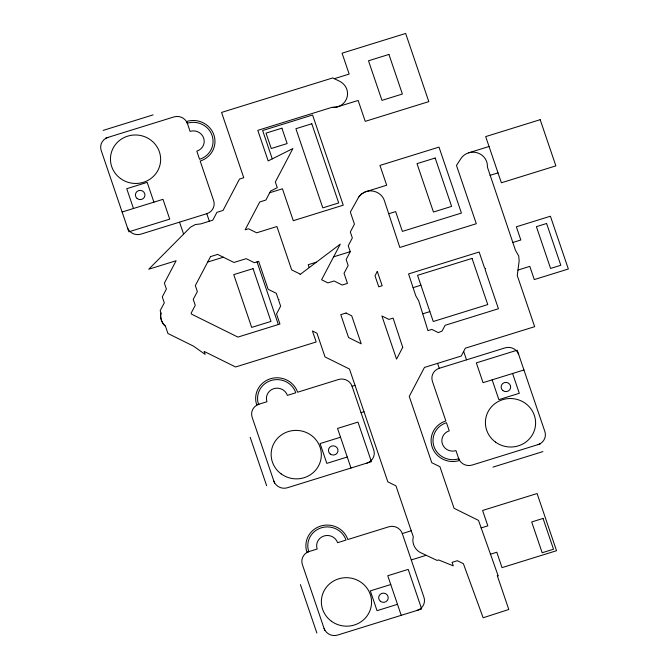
<?xml version="1.0" encoding="UTF-8"?>
<svg xmlns="http://www.w3.org/2000/svg" width="669" height="669" viewBox="0 0 669 669"><rect width="100%" height="100%" fill="white"/><g stroke="black" fill="none" stroke-linecap="round" stroke-linejoin="round"><path stroke-width="1" d="M160.66 315.751L160.669 316.429M160.677 315.074L160.744 314.397M160.828 313.719L160.953 313.05M365.048 191.986L361.611 193.985L358.785 196.987L350.347 212.098L354.436 224.14L350.33 231.984L352.346 237.921L348.231 245.757L350.255 251.695L346.141 259.539L348.156 265.476L344.042 273.312L347.47 283.397L342.219 285.027L334.065 280.988L327.935 282.895L321.597 279.759L340.287 244.135L300.03 274.549L299.812 273.914L291.659 269.875L276.924 226.523L256.679 232.804L248.534 228.773L245.122 229.827L259.748 201.954L265.877 200.048L270.602 191.041L277.275 187.688L275.344 182.001L292.913 148.518L268.177 160.928L257.791 130.363L331.841 107.383L337.837 106.764A14.35 13.848 6.4 0 0 347.529 94.613A14.35 13.848 6.4 0 0 339.543 81.225L332.727 77.93L221.564 112.434L243.767 177.737L239.485 179.066L223.036 210.434L216.907 212.332L212.792 220.176L200.775 223.906L195.373 224.533L190.506 227.167L148.752 269.222L176.123 260.726L164.365 283.129L166.389 289.067L162.274 296.902L164.29 302.84L160.175 310.684L160.97 313C159.849 317.808 161.739 323.06 165.469 326.246L167.936 333.488L193.525 346.157L205.157 354.378L204.154 351.417L235.588 366.98L316.169 341.976L312.423 330.946L316.947 333.187L325.025 356.937L349.477 369.037L387.828 481.847L395.973 485.878L413.317 536.881C411.544 543.169 415.106 550.202 421.002 552.845L437.091 560.43L438.638 559.953L453.281 565.832L452.093 562.336L457.353 560.706L463.391 563.699L483.135 617.763L508.8 609.492L497.243 575.516L498.229 576.009L478.502 520.39L454.05 508.281L439.926 466.719L431.773 462.689L409.252 396.433L424.455 367.44L461.25 356.025L465.356 348.181L534.656 326.681L517.254 275.503L519.169 260.885L518.718 255.993L515.456 250.265L487.4 167.074A14.35 13.848 6.4 0 0 469.855 152.507L468.501 152.875A14.35 13.848 6.4 0 0 460.916 158.603L456.484 165.427L476.303 223.722L399.828 247.455L384.391 200.641C381.932 192.639 371.855 188.558 364.438 192.271M358.35 197.698L358.651 197.188M359.111 196.561L359.47 196.084M359.989 195.507L360.399 195.072M360.976 194.545L361.419 194.144M362.046 193.675L362.531 193.324M363.208 192.915L363.727 192.613M365.734 191.744L386.682 185.213L379.95 165.427L438.998 147.105L461.426 213.068L402.378 231.399L395.655 211.605L388.714 213.754M103.151 130.388L153.109 114.884M105.769 138.082L173.898 116.941A10.763 10.386 6.4 0 1 187.479 123.665M334.291 78.691L349.168 74.075L342.068 53.186L405.648 33.45L428.821 101.621L365.241 121.348L358.141 100.459L337.092 106.965M122.118 212.014L162.993 199.337L169.725 219.123L128.849 231.809L101.186 150.45A10.763 10.386 6.4 0 1 108.035 137.379M269.707 192.747L282.435 188.8L293.273 220.686L343.239 205.182L312.582 115.018L262.624 130.522L272.266 158.879M187.328 123.23A19.61 18.924 6.4 0 1 212.081 135.481A19.61 18.924 6.4 0 1 199.588 159.289L196.82 151.152A10.763 10.386 6.4 0 0 203.677 138.09A10.763 10.386 6.4 0 0 190.096 131.367L186.726 121.465A21.525 20.772 6.4 0 1 213.896 134.912A21.525 20.772 6.4 0 1 200.19 161.045L213.645 200.633A10.763 10.386 6.4 0 1 206.788 213.695L140.933 234.133A10.763 10.386 6.4 0 1 127.353 227.41M468.601 152.841L489.039 146.494M207.691 262.047L223.312 257.205M489.992 175.37L498.012 172.886M316.404 262.173L308.217 264.715L309.203 267.617M333.622 256.829L350.247 251.678M512.814 242.487L520.833 239.995L516.351 226.799L550.411 216.229L568.357 269.005L534.288 279.575L529.806 266.387L517.973 270.059M413.082 287.645L420.91 285.22M422.724 313.828L429.883 311.603M258.543 404.335A19.61 18.924 6.4 0 1 271.037 380.519A19.61 18.924 6.4 0 1 295.79 392.77L287.386 395.379A10.763 10.386 6.4 0 0 273.805 388.656A10.763 10.386 6.4 0 0 266.948 401.726L256.729 404.896A21.525 20.772 6.4 0 1 270.443 378.763A21.525 20.772 6.4 0 1 297.605 392.21L338.481 379.524A10.763 10.386 6.4 0 1 352.061 386.247L355.013 385.336M458.725 458.775A19.61 18.924 6.4 0 1 433.98 446.524A19.61 18.924 6.4 0 1 446.466 422.708L449.234 430.844A10.763 10.386 6.4 0 0 442.376 443.915A10.763 10.386 6.4 0 0 455.965 450.638L459.327 460.531A21.525 20.772 6.4 0 1 432.157 447.084A21.525 20.772 6.4 0 1 445.872 420.952L432.417 381.372A10.763 10.386 6.4 0 1 439.265 368.301L505.12 347.863A10.763 10.386 6.4 0 1 518.709 354.587M361.034 412.639L363.986 411.719M523.936 369.982L483.06 382.668L476.336 362.874L517.212 350.188L544.875 431.555A10.763 10.386 6.4 0 1 538.018 444.617M340.529 437.233L320.091 443.572L326.815 463.366L347.253 457.027M540.284 443.915L472.163 465.055A10.763 10.386 6.4 0 1 458.583 458.332M492.944 467.121L542.902 451.608M308.777 551.632A19.61 18.924 6.4 0 1 321.262 527.824A19.61 18.924 6.4 0 1 346.015 540.075L337.611 542.684A10.763 10.386 6.4 0 0 324.03 535.961A10.763 10.386 6.4 0 0 317.173 549.023L306.954 552.201A21.525 20.772 6.4 0 1 320.668 526.06A21.525 20.772 6.4 0 1 347.83 539.515L388.706 526.829A10.763 10.386 6.4 0 1 402.295 533.553L411.234 530.776M481.07 527.941L487.826 525.851L482.592 510.455L537.098 493.538L556.533 550.712L502.034 567.63L496.799 552.234L490.285 554.258M411.259 559.936L426.212 555.295M390.755 584.539L370.317 590.878L377.048 610.672L397.486 604.324M336.34 107.157L335.721 107.257M335.027 107.366L334.324 107.416M333.622 107.458L332.919 107.441M165.293 326.079L164.791 325.594M164.306 325.101L163.855 324.574M163.42 324.039L163.019 323.47M162.642 322.893L162.308 322.299M161.99 321.689L161.714 321.061M161.463 320.426L161.254 319.774M512.588 373.503L519.311 393.297L498.873 399.636L492.15 379.85M463.659 351.426L466.519 359.847M437.593 363.367L439.265 368.301M402.295 533.553L423.97 597.325A10.763 10.386 6.4 0 1 417.122 610.387M352.061 386.247L373.745 450.02A10.763 10.386 6.4 0 1 366.888 463.09M401.224 615.321L387.769 575.741L408.207 569.394L421.662 608.982L337.636 635.057A10.763 10.386 6.4 0 1 324.055 628.333M350.991 468.016L337.536 428.436L357.974 422.097L371.429 461.677L287.411 487.751A10.763 10.386 6.4 0 1 273.83 481.028M257.021 261.872L278.329 324.549M206.788 213.695L209.355 221.238M324.8 630.533L302.371 564.561A10.763 10.386 6.4 0 1 309.229 551.49M274.574 483.227L252.146 417.255A10.763 10.386 6.4 0 1 259.003 404.193M179.535 222.158L183.582 234.058M300.406 584.614L316.855 632.999M250.181 437.317L266.63 485.694M153.912 202.155L147.18 182.361L126.742 188.7L133.474 208.494M161.062 319.121L160.92 318.452M160.803 317.783L160.719 317.106M485.585 268.52L485.125 269.607L498.43 308.743L445.102 325.301L442.125 330.971L438.354 332.618L431.865 329.407L427.943 330.62L418.702 300.866L415.75 295.731L408.558 273.922L479.146 252.012L484.59 268.035L485.585 268.52M210.543 256.603L195.331 285.604L197.355 291.542L193.241 299.377L195.256 305.315L191.142 313.159L191.468 314.104L237.905 337.092L279.951 324.039L276.523 313.962L280.637 306.118L278.613 300.18L278.948 299.561L278.296 299.235L276.28 293.298L268.127 289.267L258.644 261.37L254.362 262.7L246.217 258.66L233.949 262.474L217.651 254.404L210.543 256.603M377.291 271.43L375.008 275.787L378.763 286.817L382.166 285.755L377.291 271.43M402.73 347.353L396.558 359.119L381.89 315.952L388.873 319.414L393.088 318.101L402.73 347.353M388.932 54.44L368.494 60.779L381.957 100.367L402.395 94.02L388.932 54.44M281.917 128.189L266.019 133.123L271.254 148.51L287.143 143.576L281.917 128.189M311.796 123.773L295.899 128.707L322.809 207.875L338.706 202.941L311.796 123.773M540.176 119.684L485.677 136.601L501.374 182.779L555.872 165.87L540.176 119.684M435.176 158.009L417.004 163.654L433.453 212.031L451.617 206.387L435.176 158.009M253.049 268.637L233.749 274.625L251.686 327.4L270.987 321.413L253.049 268.637M546.606 223.488L536.387 226.657L550.587 268.445L560.806 265.267L546.606 223.488M472.046 258.41L417.548 275.319L433.253 321.505L487.751 304.587L472.046 258.41M346.032 313.017L340.772 314.647L348.557 337.552L361.235 343.824L351.718 315.835L346.032 313.017M543.044 518.433L531.696 521.962L542.158 552.745L553.514 549.224L543.044 518.433M502.812 390.529A4.783 4.616 6.4 0 0 510.589 387.844A4.783 4.616 6.4 0 0 504.234 382.66A4.783 4.616 6.4 0 0 502.812 390.529M495.478 442.075A25.113 24.235 6.4 0 0 535.434 425.819A25.113 24.235 6.4 0 0 500.604 400.413A25.113 24.235 6.4 0 0 495.478 442.075M137.112 198.509A4.783 4.616 6.4 0 0 144.889 195.816A4.783 4.616 6.4 0 0 138.533 190.64A4.783 4.616 6.4 0 0 137.112 198.509M120.52 178.531A25.113 24.235 6.4 0 0 160.476 162.283A25.113 24.235 6.4 0 0 125.655 136.869A25.113 24.235 6.4 0 0 120.52 178.531M380.377 601.264A4.783 4.616 6.4 0 0 388.154 598.571A4.783 4.616 6.4 0 0 381.807 593.395A4.783 4.616 6.4 0 0 380.377 601.264M331.431 621.233A25.113 24.235 6.4 0 0 371.387 604.977A25.113 24.235 6.4 0 0 336.566 579.571A25.113 24.235 6.4 0 0 331.431 621.233M330.152 453.958A4.783 4.616 6.4 0 0 337.929 451.274A4.783 4.616 6.4 0 0 331.573 446.089A4.783 4.616 6.4 0 0 330.152 453.958M281.206 473.928A25.113 24.235 6.4 0 0 321.162 457.68A25.113 24.235 6.4 0 0 286.332 432.274A25.113 24.235 6.4 0 0 281.206 473.928"/></g></svg>
